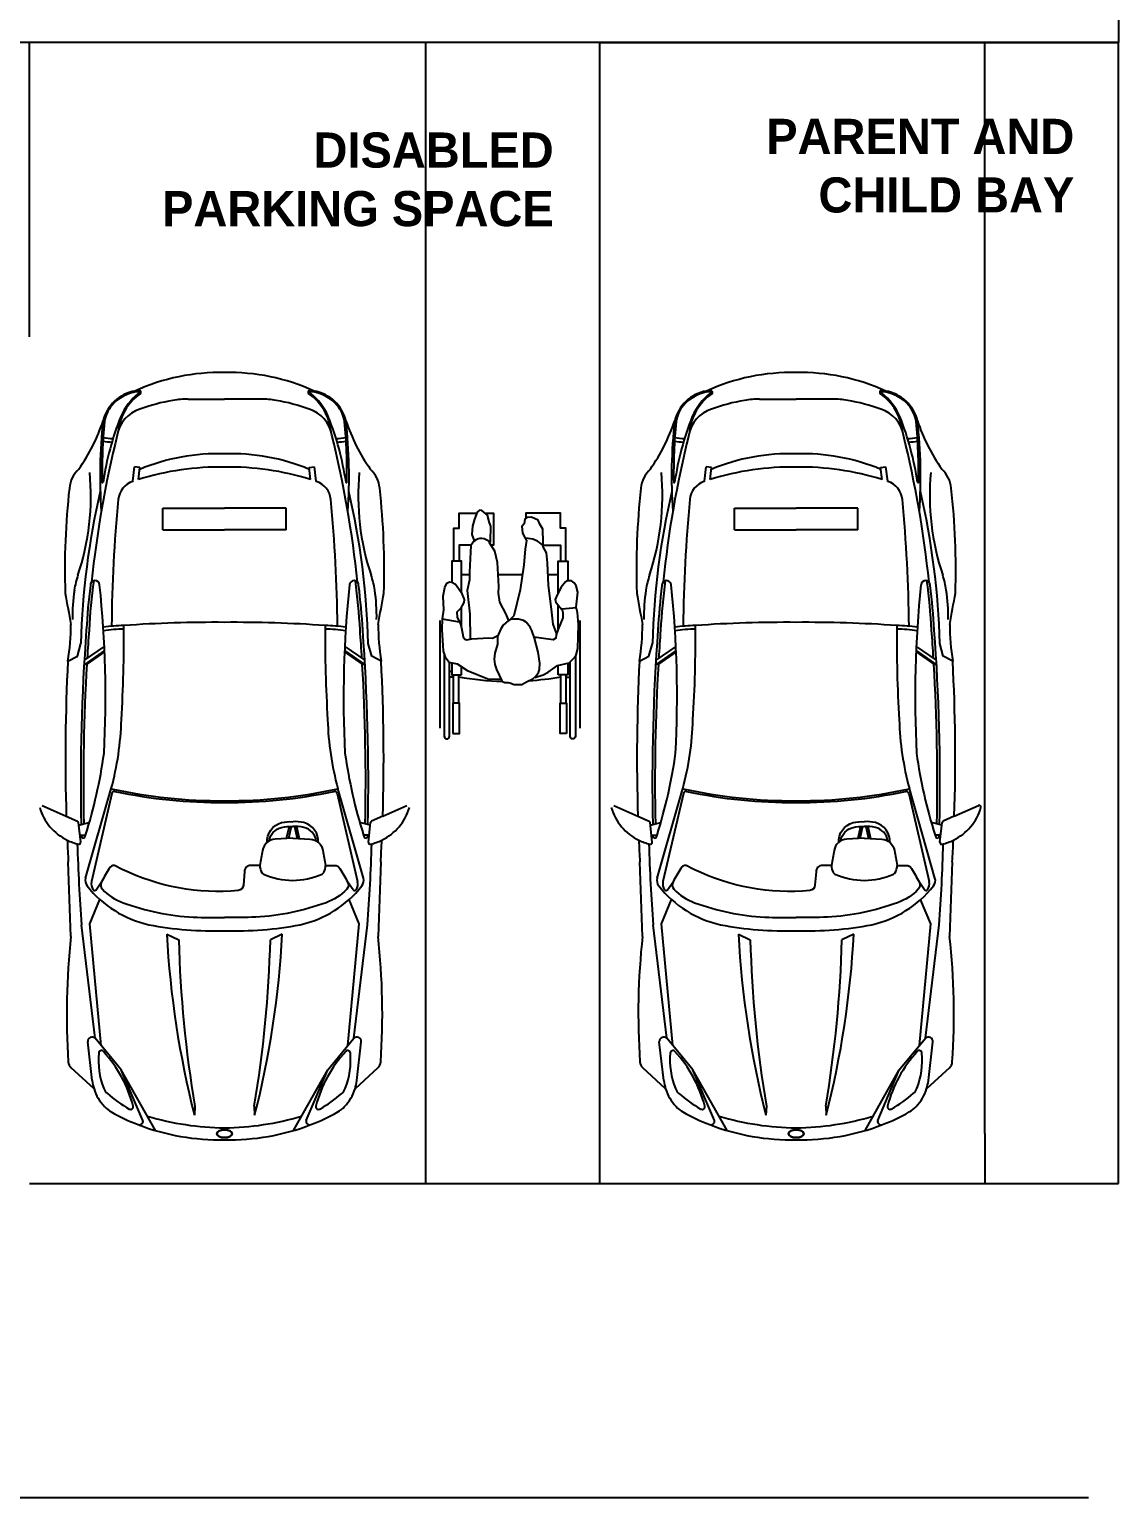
# Model space of a CAD drawing. Header units: inches. Extents: x 478327 to 492265, y -26791 to -22136.
# Drawn here: x 482056.9 to 482305, y -23183.9 to -22849.5 of the extents above; entities that cross this region are included whole.
import ezdxf

# ---------------------------------------------------------------- set-up
doc = ezdxf.new("R2010")
doc.units = ezdxf.units.IN
doc.header["$MEASUREMENT"] = 0
for name, color, linetype in [('ceco.net 217 Nissan Z350 - top', 145, 'Continuous'), ('I-WALL-FULL', 5, 'Continuous'), ('Parking', 7, 'Continuous')]:
    doc.layers.add(name, color=color, linetype=linetype)
doc.styles.get("Standard").update_dxf_attribs({"font": ''})
doc.styles.get('Standard').set_extended_font_data('MicrogrammaSSi', bold=True)

msp = doc.modelspace()

# ---------------------------------------------------------------- linework, layer by layer
at = {"color": 0}
for p, q in [((482154.816, -22967.019), (482154.816, -22967.083)), ((482177.841, -22967.019), (482177.841, -22967.083)), ((482157.172, -22973.774), (482155.306, -22973.774)), ((482169.213, -22973.774), (482163.706, -22973.774)), ((482177.351, -22973.774), (482175.026, -22973.774)), ((482181.501, -22981.283), (482178.164, -22981.598)), ((482150.407, -22984.165), (482150.407, -23008.66)), ((482154.9, -22984.562), (482150.975, -22983.856)), ((482182.25, -22984.165), (482182.25, -23008.66)), ((482153.102, -22995.8), (482152.612, -22995.8)), ((482153.494, -23002.991), (482153.494, -22996.51)), ((482154.718, -23002.991), (482154.718, -22996.51)), ((482177.939, -23002.991), (482177.939, -22996.51)), ((482179.164, -23002.991), (482179.164, -22996.51)), ((482179.556, -22995.8), (482180.046, -22995.8)), ((482153.497, -22997.025), (482152.612, -22997.025)), ((482179.161, -22997.025), (482180.046, -22997.025))]:
    msp.add_line(p, q, dxfattribs=at)
for points in [[(482153.592, -22970.654), (482153.592, -22963.1), (482154.816, -22963.1), (482154.816, -22959.671), (482158.813, -22959.671)], [(482176.968, -22987.013), (482176.212, -22984.998), (482175.807, -22981.605), (482175.114, -22976.19), (482174.925, -22971.035), (482174.66, -22968.705), (482173.967, -22967.383), (482173.967, -22966.312), (482173.841, -22963.325), (482173.148, -22962.233), (482172.82, -22961.283), (482171.246, -22960.59), (482170.209, -22960.725), (482169.734, -22961.094), (482169.609, -22962.101), (482169.105, -22962.759), (482169.231, -22964.207), (482169.546, -22964.864), (482170.112, -22965.935), (482169.86, -22967.886), (482169.546, -22971.475), (482168.727, -22977.135), (482167.279, -22983.053), (482166.46, -22983.864), (482166.145, -22984.242), (482165.516, -22982.703), (482164.043, -22979.968), (482163.729, -22977.953), (482163.84, -22976.414), (482163.564, -22970.972), (482162.934, -22968.39), (482161.738, -22966.438), (482161.927, -22966.123), (482161.979, -22962.705), (482161.738, -22961.899), (482161.234, -22960.136), (482159.975, -22959.128), (482159.448, -22959.048), (482158.877, -22959.506), (482158.28, -22961.038), (482157.869, -22962.696), (482157.68, -22964.549), (482158.184, -22965.998), (482157.492, -22967.068), (482157.177, -22973.113), (482157.163, -22974.903), (482156.596, -22977.324), (482157.226, -22982.739), (482157.317, -22988.398)], [(482160.653, -22959.671), (482162.655, -22959.671), (482162.655, -22967.019), (482162.094, -22967.019)], [(482179.066, -22970.654), (482179.066, -22963.1), (482177.841, -22963.1), (482177.841, -22959.671), (482170.003, -22959.671), (482170.003, -22960.885)], [(482157.523, -22967.019), (482154.816, -22967.019), (482154.816, -22970.654)], [(482173.967, -22967.019), (482177.841, -22967.019), (482177.841, -22970.654)], [(482155.306, -22977.841), (482155.306, -22970.654), (482153.102, -22970.654), (482153.102, -22975.394)], [(482177.351, -22977.882), (482177.351, -22970.654), (482179.556, -22970.654), (482179.556, -22975.147)], [(482164.356, -22997.5), (482163.853, -22997.563), (482161.297, -22997.492), (482156.82, -22995.666), (482154.428, -22994.092), (482152.539, -22993.71), (482151.783, -22992.742), (482151.216, -22991.105), (482150.937, -22986.213), (482151.028, -22983.801), (482151.342, -22981.724), (482151.154, -22978.638), (482151.527, -22976.642), (482152.035, -22975.679), (482152.611, -22975.364), (482153.116, -22975.395), (482153.987, -22975.868), (482155.246, -22977.694), (482155.939, -22979.394), (482155.867, -22980.07), (482155.12, -22981.409), (482154.554, -22981.912), (482154.302, -22982.227), (482154.383, -22983.396), (482155.099, -22985.011), (482155.372, -22985.816), (482155.746, -22987.894), (482156.087, -22988.413), (482156.558, -22988.524), (482157.695, -22988.335), (482161.549, -22988.083), (482162.43, -22988.209), (482163.627, -22987.579)], [(482172.001, -22997.115), (482173.967, -22996.485), (482175.079, -22995.932), (482177.22, -22994.407), (482179.822, -22993.769), (482180.998, -22992.617), (482181.42, -22991.966), (482181.816, -22990.539), (482182.007, -22985.049), (482181.753, -22982.353), (482181.438, -22981.094), (482181.816, -22977.694), (482181.448, -22976.248), (482180.998, -22975.553), (482180.349, -22975.154), (482179.357, -22975.145), (482178.983, -22975.364), (482178.038, -22976.56), (482177.22, -22978.135), (482176.669, -22979.389), (482176.779, -22979.961), (482177.723, -22981.094), (482178.227, -22981.724), (482178.443, -22982.303), (482178.388, -22983.529), (482177.333, -22986.109), (482176.905, -22987.39), (482176.779, -22988.209), (482176.212, -22988.524), (482173.442, -22988.209), (482172.379, -22988.02), (482171.875, -22988.02)], [(482155.306, -22985.622), (482155.306, -22981.075)], [(482177.351, -22986.064), (482177.351, -22980.647)], [(482169.042, -22998.689), (482170.102, -22998.124), (482171.562, -22997.411), (482172.253, -22996.863), (482172.881, -22995.955), (482173.1, -22995.286), (482173.198, -22993.903), (482172.757, -22991.357), (482171.938, -22988.146), (482171.371, -22986.443), (482170.969, -22985.639), (482170.049, -22984.494), (482169.49, -22984.124), (482168.286, -22983.864), (482166.766, -22983.857), (482166.019, -22984.179), (482164.832, -22985.225), (482164.258, -22986.023), (482163.564, -22987.831), (482163.501, -22989.531), (482162.934, -22991.609), (482162.756, -22992.987), (482162.934, -22994.155), (482163.326, -22995.32), (482164.545, -22997.878), (482164.697, -22998.059), (482165.212, -22998.257), (482165.974, -22998.255), (482166.334, -22998.311), (482167.342, -22998.752), (482169.042, -22998.689)], [(482153.102, -22993.824), (482153.102, -22996.51), (482155.306, -22996.51)], [(482155.306, -22996.51), (482155.306, -22994.67)], [(482179.556, -22993.834), (482179.556, -22996.51), (482177.351, -22996.51)], [(482177.351, -22996.51), (482177.351, -22994.375)]]:
    msp.add_lwpolyline(points, dxfattribs=at)
for points in [[(482151.387, -22991.599), (482151.387, -23010.497, 1), (482152.612, -23010.497), (482152.612, -22993.725, 1)], [(482181.27, -22992.196), (482181.27, -23010.497, -1), (482180.046, -23010.497), (482180.046, -22993.55, -1)]]:
    msp.add_lwpolyline(points, format="xyb", dxfattribs=at)
for points in [[(482153.383, -23009.85), (482154.853, -23009.85), (482154.853, -23002.991), (482153.383, -23002.991)], [(482179.274, -23009.85), (482177.804, -23009.85), (482177.804, -23002.991), (482179.274, -23002.991)]]:
    msp.add_lwpolyline(points, close=True, dxfattribs=at)
for centre, radius, start, end in [((482159.805, -22968.033), 2.546, 40.61557, 131.41731), ((482170.071, -22970.612), 5.183, 41.25632, 91.62898), ((482166.276, -22929.611), 68.384, 260.27001, 268.61812), ((482166.276, -22929.611), 68.384, 273.6699, 279.82009)]:
    msp.add_arc(centre, radius, start, end, dxfattribs=at)
at = {"layer": 'ceco.net 217 Nissan Z350 - top'}
for p, q in [((482093.072, -22933.735), (482101.383, -22933.735)), ((482109.694, -22933.735), (482101.383, -22933.735)), ((482223.21, -22933.735), (482231.52, -22933.735)), ((482239.831, -22933.735), (482231.52, -22933.735)), ((482080.527, -22952.447), (482080.918, -22949.166)), ((482082.129, -22949.31), (482080.918, -22949.166)), ((482081.804, -22952.036), (482082.129, -22949.31)), ((482120.637, -22949.31), (482121.848, -22949.166)), ((482120.962, -22952.036), (482120.637, -22949.31)), ((482122.239, -22952.447), (482121.848, -22949.166)), ((482210.664, -22952.447), (482211.055, -22949.166)), ((482212.266, -22949.31), (482211.055, -22949.166)), ((482211.941, -22952.036), (482212.266, -22949.31)), ((482250.774, -22949.31), (482251.985, -22949.166)), ((482251.099, -22952.036), (482250.774, -22949.31)), ((482252.377, -22952.447), (482251.985, -22949.166)), ((482087.358, -22963.474), (482087.358, -22958.595)), ((482087.358, -22958.595), (482101.383, -22958.595)), ((482115.408, -22958.595), (482101.383, -22958.595)), ((482115.408, -22963.474), (482115.408, -22958.595)), ((482217.496, -22963.474), (482217.496, -22958.595)), ((482217.496, -22958.595), (482231.52, -22958.595)), ((482245.545, -22958.595), (482231.52, -22958.595)), ((482245.545, -22963.474), (482245.545, -22958.595)), ((482087.358, -22963.474), (482101.383, -22963.474)), ((482115.408, -22963.474), (482101.383, -22963.474)), ((482217.496, -22963.474), (482231.52, -22963.474)), ((482245.545, -22963.474), (482231.52, -22963.474)), ((482074.05, -22991.017), (482069.4, -22994.233)), ((482074.007, -22990.058), (482069.46, -22993.203)), ((482074.062, -22991.29), (482070.018, -22994.087)), ((482128.704, -22991.29), (482132.748, -22994.087)), ((482128.716, -22991.017), (482133.366, -22994.233)), ((482128.759, -22990.058), (482133.306, -22993.203)), ((482204.188, -22991.017), (482199.537, -22994.233)), ((482204.144, -22990.058), (482199.597, -22993.203)), ((482204.199, -22991.29), (482200.156, -22994.087)), ((482258.841, -22991.29), (482262.885, -22994.087)), ((482258.853, -22991.017), (482263.503, -22994.233)), ((482258.896, -22990.058), (482263.443, -22993.203)), ((482070.018, -22994.087), (482069.4, -22994.233)), ((482132.748, -22994.087), (482133.366, -22994.233)), ((482200.156, -22994.087), (482199.537, -22994.233)), ((482262.885, -22994.087), (482263.503, -22994.233)), ((482069.758, -23042.788), (482075.59, -23022.436)), ((482133.008, -23042.788), (482127.176, -23022.436)), ((482199.895, -23042.788), (482205.727, -23022.436)), ((482263.146, -23042.788), (482257.314, -23022.436)), ((482059.849, -23026.259), (482065.358, -23028.708)), ((482075.72, -23023.523), (482071.078, -23043.604)), ((482127.046, -23023.523), (482131.688, -23043.604)), ((482137.408, -23028.708), (482142.917, -23026.259)), ((482189.987, -23026.259), (482195.495, -23028.708)), ((482205.858, -23023.523), (482201.216, -23043.604)), ((482257.183, -23023.523), (482261.825, -23043.604)), ((482267.545, -23028.708), (482273.054, -23026.259)), ((482065.358, -23028.708), (482067.914, -23029.845)), ((482137.408, -23028.708), (482134.852, -23029.845)), ((482195.495, -23028.708), (482198.052, -23029.845)), ((482267.545, -23028.708), (482264.989, -23029.845)), ((482068.627, -23034.638), (482068.153, -23030.173)), ((482068.215, -23030.757), (482070.584, -23030.17)), ((482068.457, -23033.036), (482069.716, -23033.023)), ((482116.07, -23031.054), (482115.454, -23033.829)), ((482116.532, -23031.055), (482115.922, -23033.805)), ((482117.284, -23031.055), (482117.894, -23033.805)), ((482117.746, -23031.054), (482118.362, -23033.829)), ((482134.551, -23030.757), (482132.182, -23030.17)), ((482134.309, -23033.036), (482133.05, -23033.023)), ((482134.14, -23034.638), (482134.613, -23030.173)), ((482198.764, -23034.638), (482198.291, -23030.173)), ((482198.353, -23030.757), (482200.722, -23030.17)), ((482198.594, -23033.036), (482199.854, -23033.023)), ((482246.207, -23031.054), (482245.591, -23033.829)), ((482246.67, -23031.055), (482246.059, -23033.805)), ((482247.421, -23031.055), (482248.031, -23033.805)), ((482247.883, -23031.054), (482248.499, -23033.829)), ((482264.688, -23030.757), (482262.319, -23030.17)), ((482264.447, -23033.036), (482263.187, -23033.023)), ((482264.277, -23034.638), (482264.75, -23030.173)), ((482066.42, -23056.103), (482065.813, -23039.142)), ((482065.813, -23039.142), (482065.813, -23039.142)), ((482136.953, -23039.142), (482136.347, -23056.103)), ((482136.953, -23039.142), (482136.953, -23039.142)), ((482196.557, -23056.103), (482195.951, -23039.142)), ((482195.951, -23039.142), (482195.951, -23039.142)), ((482267.09, -23039.142), (482266.484, -23056.103)), ((482267.09, -23039.142), (482267.09, -23039.142)), ((482072.127, -23045.469), (482073.361, -23043.698)), ((482130.639, -23045.469), (482129.405, -23043.698)), ((482202.265, -23045.469), (482203.498, -23043.698)), ((482260.776, -23045.469), (482259.542, -23043.698)), ((482070.724, -23053.234), (482073.025, -23047.701)), ((482132.042, -23053.234), (482129.742, -23047.701)), ((482200.861, -23053.234), (482203.162, -23047.701)), ((482262.18, -23053.234), (482259.879, -23047.701)), ((482071.949, -23079.28), (482068.84, -23053.429)), ((482073.316, -23080.93), (482070.724, -23053.234)), ((482129.45, -23080.93), (482132.042, -23053.234)), ((482130.817, -23079.28), (482133.926, -23053.429)), ((482202.086, -23079.28), (482198.978, -23053.429)), ((482203.453, -23080.93), (482200.861, -23053.234)), ((482259.587, -23080.93), (482262.18, -23053.234)), ((482260.955, -23079.28), (482264.063, -23053.429)), ((482088.237, -23055.586), (482090.953, -23056.844)), ((482114.529, -23055.586), (482111.813, -23056.844)), ((482218.374, -23055.586), (482221.091, -23056.844)), ((482244.666, -23055.586), (482241.95, -23056.844)), ((482071.269, -23088.935), (482070.239, -23080.108)), ((482077.878, -23086.438), (482071.949, -23079.28)), ((482124.888, -23086.438), (482130.817, -23079.28)), ((482131.497, -23088.935), (482132.527, -23080.108)), ((482201.406, -23088.935), (482200.376, -23080.108)), ((482208.015, -23086.438), (482202.086, -23079.28)), ((482255.026, -23086.438), (482260.955, -23079.28)), ((482261.635, -23088.935), (482262.664, -23080.108)), ((482071.673, -23090.805), (482066.465, -23085.987)), ((482082.799, -23098.004), (482077.878, -23086.438)), ((482085.691, -23100.298), (482077.878, -23086.438)), ((482117.075, -23100.298), (482124.888, -23086.438)), ((482119.967, -23098.004), (482124.888, -23086.438)), ((482136.301, -23085.987), (482131.093, -23090.805)), ((482201.81, -23090.805), (482196.602, -23085.987)), ((482212.937, -23098.004), (482208.015, -23086.438)), ((482215.828, -23100.298), (482208.015, -23086.438)), ((482247.212, -23100.298), (482255.026, -23086.438)), ((482250.104, -23098.004), (482255.026, -23086.438)), ((482266.439, -23085.987), (482261.231, -23090.805)), ((482094.633, -23094.746), (482094.523, -23096.828)), ((482108.133, -23094.746), (482108.243, -23096.828)), ((482224.77, -23094.746), (482224.66, -23096.828)), ((482238.271, -23094.746), (482238.381, -23096.828))]:
    msp.add_line(p, q, dxfattribs=at)
for points in [[(482081.908, -22931.777, 0.0255911), (482080.988, -22931.89, 0.0199475)], [(482212.045, -22931.777, 0.0255911), (482211.125, -22931.89, 0.0199475)], [(482111.093, -23034.771, -0.3580107), (482114.378, -23030.184, -0.0871424), (482116.908, -23029.961)], [(482122.723, -23034.771, 0.3580107), (482119.438, -23030.184, 0.0871424), (482116.908, -23029.961)], [(482241.23, -23034.771, -0.3580107), (482244.515, -23030.184, -0.0871424), (482247.045, -23029.961)], [(482252.861, -23034.771, 0.3580107), (482249.575, -23030.184, 0.0871424), (482247.045, -23029.961)], [(482111.558, -23034.354, -0.3165607), (482114.378, -23031.301, -0.0871424), (482116.908, -23031.078)], [(482122.258, -23034.354, 0.3165607), (482119.438, -23031.301, 0.0871424), (482116.908, -23031.078)], [(482241.695, -23034.354, -0.3165607), (482244.515, -23031.301, -0.0871424), (482247.045, -23031.078)], [(482252.396, -23034.354, 0.3165607), (482249.575, -23031.301, 0.0871424), (482247.045, -23031.078)], [(482116.908, -23033.754), (482120.903, -23033.959, -0.3525811), (482123.771, -23036.522, 0.0080468), (482124.386, -23039.905), (482126.434, -23039.905, -0.2705207), (482127.664, -23040.622, 0.0006141), (482129.405, -23043.698, -0.3317973), (482129.2, -23045.338, -0.1142697), (482124.488, -23048.413, -0.0742459), (482108.508, -23051.694, -0.0216863), (482101.383, -23051.771, -0.0216863)], [(482116.908, -23033.754), (482112.913, -23033.959, 0.3525811), (482110.045, -23036.522, -0.0080468), (482109.43, -23039.905), (482107.381, -23039.905)], [(482247.045, -23033.754), (482251.04, -23033.959, -0.3525811), (482253.908, -23036.522, 0.0080468), (482254.523, -23039.905), (482256.572, -23039.905, -0.2705207), (482257.801, -23040.622, 0.0006141), (482259.542, -23043.698, -0.3317973), (482259.337, -23045.338, -0.1142697), (482254.625, -23048.413, -0.0742459), (482238.646, -23051.694, -0.0216863), (482231.52, -23051.771, -0.0216863)], [(482247.045, -23033.754), (482243.05, -23033.959, 0.3525811), (482240.182, -23036.522, -0.0080468), (482239.568, -23039.905), (482237.519, -23039.905)], [(482078.106, -23040.85), (482076.332, -23039.905, 0.2705207), (482075.103, -23040.622, -0.0006141), (482073.361, -23043.698, 0.3317973), (482073.566, -23045.338, 0.1142697), (482078.278, -23048.413, 0.0742459), (482094.258, -23051.694, 0.0216863), (482101.383, -23051.771)], [(482107.381, -23039.905, 0.4601813), (482105.964, -23041.389), (482105.686, -23044.447, -0.3618826), (482104.505, -23045.629, -0.136022), (482078.106, -23040.85, -0.0155747)], [(482208.244, -23040.85), (482206.469, -23039.905, 0.2705207), (482205.24, -23040.622, -0.0006141), (482203.498, -23043.698, 0.3317973), (482203.703, -23045.338, 0.1142697), (482208.415, -23048.413, 0.0742459), (482224.395, -23051.694, 0.0216863), (482231.52, -23051.771)], [(482237.519, -23039.905, 0.4601813), (482236.101, -23041.389), (482235.823, -23044.447, -0.3618826), (482234.643, -23045.629, -0.136022), (482208.244, -23040.85, -0.0155747)], [(482131.093, -23090.805, 0.0465277), (482131.497, -23088.935)], [(482261.231, -23090.805, 0.0465277), (482261.635, -23088.935)]]:
    msp.add_lwpolyline(points, format="xyb", dxfattribs=at)
for points in [[(482065.715, -22993.391), (482067.871, -22992.251), (482068.679, -22989.356)], [(482137.051, -22993.391), (482134.895, -22992.251), (482134.087, -22989.356)], [(482195.853, -22993.391), (482198.008, -22992.251), (482198.816, -22989.356)], [(482267.188, -22993.391), (482265.033, -22992.251), (482264.224, -22989.356)]]:
    msp.add_lwpolyline(points, dxfattribs=at)
for centre, radius, start, end in [((482100.361, -22974.413), 46.729, 88.74657, 114.49334), ((482102.405, -22974.413), 46.729, 65.50666, 91.25343), ((482230.498, -22974.413), 46.729, 88.74657, 114.49334), ((482232.543, -22974.413), 46.729, 65.50666, 91.25343), ((482082.546, -22940.817), 9.063, 99.90408, 166.37523), ((482082.676, -22941.206), 9.205, 95.90513, 139.58779), ((482089.262, -22942.443), 12.201, 125.52571, 173.82302), ((482089.979, -22942.994), 13.329, 127.45529, 156.50796), ((482081.75, -22932.252), 0.203, 307.45529, 95.90513), ((482081.936, -22932.183), 0.407, 305.52571, 94.04032), ((482120.83, -22932.183), 0.407, 85.95968, 234.47429), ((482113.504, -22942.443), 12.201, 6.17698, 54.47429), ((482121.017, -22932.252), 0.203, 84.09487, 232.54471), ((482120.22, -22940.817), 9.063, 80.09592, 85.95968), ((482112.787, -22942.994), 13.329, 23.49204, 52.54471), ((482120.09, -22941.206), 9.205, 40.41221, 84.09487), ((482120.22, -22940.817), 9.063, 13.62477, 80.09592), ((482212.684, -22940.817), 9.063, 99.90408, 166.37523), ((482212.813, -22941.206), 9.205, 95.90513, 139.58779), ((482219.399, -22942.443), 12.201, 125.52571, 173.82302), ((482220.116, -22942.994), 13.329, 127.45529, 156.50796), ((482211.887, -22932.252), 0.203, 307.45529, 95.90513), ((482212.074, -22932.183), 0.407, 305.52571, 94.04032), ((482250.967, -22932.183), 0.407, 85.95968, 234.47429), ((482243.641, -22942.443), 12.201, 6.17698, 54.47429), ((482251.154, -22932.252), 0.203, 84.09487, 232.54471), ((482250.357, -22940.817), 9.063, 80.09592, 85.95968), ((482242.924, -22942.994), 13.329, 23.49204, 52.54471), ((482250.228, -22941.206), 9.205, 40.41221, 84.09487), ((482250.357, -22940.817), 9.063, 13.62477, 80.09592), ((482082.009, -22940.261), 8.09, 141.62253, 169.97342), ((482084.352, -22943.179), 7.505, 107.48459, 170.52226), ((482097.105, -22977.534), 44.142, 99.74992, 109.87602), ((482093.072, -22954.063), 20.328, 90, 99.74992), ((482109.694, -22954.063), 20.328, 80.25008, 90), ((482105.661, -22977.534), 44.142, 70.12398, 80.25008), ((482118.414, -22943.179), 7.505, 9.47774, 72.51541), ((482120.757, -22940.261), 8.09, 10.02658, 38.37747), ((482212.147, -22940.261), 8.09, 141.62253, 169.97342), ((482214.49, -22943.179), 7.505, 107.48459, 170.52226), ((482227.243, -22977.534), 44.142, 99.74992, 109.87602), ((482223.21, -22954.063), 20.328, 90, 99.74992), ((482239.831, -22954.063), 20.328, 80.25008, 90), ((482235.798, -22977.534), 44.142, 70.12398, 80.25008), ((482248.551, -22943.179), 7.505, 9.47774, 72.51541), ((482250.894, -22940.261), 8.09, 10.02658, 38.37747), ((482034.052, -22925.558), 41.8, 324.77551, 341.70131), ((482184.497, -22951.239), 111.468, 173.53232, 184.12669), ((482200.108, -22950.561), 126.607, 174.69404, 180.9527), ((482142.411, -22963.118), 69.48, 158.52475, 171.35925), ((482060.355, -22963.118), 69.48, 8.64075, 21.47525), ((482002.658, -22950.561), 126.607, 359.0473, 5.30596), ((482018.269, -22951.239), 111.468, 355.87331, 6.46768), ((482168.714, -22925.558), 41.8, 198.29868, 215.22449), ((482164.19, -22925.558), 41.8, 324.77551, 341.70131), ((482314.634, -22951.239), 111.468, 173.53232, 184.12669), ((482330.245, -22950.561), 126.607, 174.69404, 180.9527), ((482272.549, -22963.118), 69.48, 158.52475, 171.35925), ((482190.492, -22963.118), 69.48, 8.64075, 21.47525), ((482132.796, -22950.561), 126.607, 359.0473, 5.30596), ((482148.406, -22951.239), 111.468, 355.87331, 6.46768), ((482298.851, -22925.558), 41.8, 198.29868, 215.22449), ((482308.827, -22999.609), 238.94, 166.03428, 174.18952), ((482076.833, -22925.807), 16.943, 259.54855, 267.14963), ((481893.939, -22999.609), 238.94, 5.81048, 13.96572), ((482125.933, -22925.807), 16.943, 272.85037, 280.45145), ((482438.964, -22999.609), 238.94, 166.03428, 174.18952), ((482206.97, -22925.807), 16.943, 259.54855, 267.14963), ((482024.077, -22999.609), 238.94, 5.81048, 13.96572), ((482256.071, -22925.807), 16.943, 272.85037, 280.45145), ((482076.833, -22925.807), 17.756, 259.86931, 266.50272), ((482099.994, -22993.04), 46.871, 88.30193, 112.47118), ((482102.772, -22993.04), 46.871, 67.52882, 91.69807), ((482125.933, -22925.807), 17.756, 273.49728, 280.13069), ((482206.97, -22925.807), 17.756, 259.86931, 266.50272), ((482230.131, -22993.04), 46.871, 88.30193, 112.47118), ((482232.909, -22993.04), 46.871, 67.52882, 91.69807), ((482256.071, -22925.807), 17.756, 273.49728, 280.13069), ((482072.949, -22954.71), 6.928, 133.2966, 174.49553), ((482100.53, -23012.45), 63.249, 89.22683, 107.22106), ((482102.237, -23012.45), 63.249, 72.77894, 90.77317), ((482129.817, -22954.71), 6.928, 5.50447, 46.7034), ((482203.087, -22954.71), 6.928, 133.2966, 174.49553), ((482230.667, -23012.45), 63.249, 89.22683, 107.22106), ((482232.374, -23012.45), 63.249, 72.77894, 90.77317), ((482259.954, -22954.71), 6.928, 5.50447, 46.7034), ((482014.011, -22955.751), 56.939, 341.49303, 5.37043), ((482073.619, -22952.664), 0.102, 180.9527, 351.35925), ((482082.032, -22957.088), 4.879, 108.4757, 174.53546), ((482100.53, -23012.45), 63.249, 108.43649, 108.4757), ((482102.237, -23012.45), 63.249, 71.5243, 71.56351), ((482120.734, -22957.088), 4.879, 5.46454, 71.5243), ((482129.147, -22952.664), 0.102, 188.64075, 359.0473), ((482188.755, -22955.751), 56.939, 174.62957, 198.50697), ((482144.148, -22955.751), 56.939, 341.49303, 5.37043), ((482203.757, -22952.664), 0.102, 180.9527, 351.35925), ((482212.169, -22957.088), 4.879, 108.4757, 174.53546), ((482230.667, -23012.45), 63.249, 108.43649, 108.4757), ((482232.374, -23012.45), 63.249, 71.5243, 71.56351), ((482250.872, -22957.088), 4.879, 5.46454, 71.5243), ((482259.284, -22952.664), 0.102, 188.64075, 359.0473), ((482318.893, -22955.751), 56.939, 174.62957, 198.50697), ((482230.515, -22972.499), 165.494, 173.59772, 181.87245), ((482239.676, -22993.566), 171.049, 166.89038, 178.58947), ((481963.09, -22993.566), 171.049, 1.41053, 13.10962), ((481972.251, -22972.499), 165.494, 358.12755, 6.40229), ((482360.653, -22972.499), 165.494, 173.59772, 181.87245), ((482369.814, -22993.566), 171.049, 166.89038, 178.58947), ((482093.227, -22993.566), 171.049, 1.41053, 13.10962), ((482102.388, -22972.499), 165.494, 358.12755, 6.40229), ((482411.233, -22988.581), 335.583, 174.53546, 179.46579), ((481791.533, -22988.581), 335.583, 0.53421, 5.46454), ((482541.371, -22988.581), 335.583, 174.53546, 179.46579), ((481921.67, -22988.581), 335.583, 0.53421, 5.46454), ((482087.282, -22980.277), 20.328, 161.49303, 171.36583), ((482216.357, -22994.593), 146.672, 172.79757, 176.78002), ((482216.967, -22994.593), 146.672, 172.3693, 176.78002), ((482071.895, -22976.125), 1.052, 4.28067, 184.28067), ((481826.72, -23001.716), 247.562, 357.06726, 5.95157), ((482376.046, -23001.716), 247.562, 174.04843, 182.93274), ((482130.871, -22976.125), 1.052, 355.71933, 175.71933), ((481985.799, -22994.593), 146.672, 3.21998, 7.6307), ((481986.409, -22994.593), 146.672, 3.21998, 7.20243), ((482115.484, -22980.277), 20.328, 8.63417, 18.50697), ((482217.419, -22980.277), 20.328, 161.49303, 171.36583), ((482346.495, -22994.593), 146.672, 172.79757, 176.78002), ((482347.104, -22994.593), 146.672, 172.3693, 176.78002), ((482202.032, -22976.125), 1.052, 4.28067, 184.28067), ((481956.857, -23001.716), 247.562, 357.06726, 5.95157), ((482506.183, -23001.716), 247.562, 174.04843, 182.93274), ((482261.009, -22976.125), 1.052, 355.71933, 175.71933), ((482115.936, -22994.593), 146.672, 3.21998, 7.6307), ((482116.546, -22994.593), 146.672, 3.21998, 7.20243), ((482245.622, -22980.277), 20.328, 8.63417, 18.50697), ((484090.035, -22615.796), 2057.048, 190.138847, 190.340488), ((482106.089, -22983.133), 39.35, 171.36583, 181.1753), ((482096.678, -22983.133), 39.35, 358.8247, 8.63417), ((480113.379, -22615.913), 2056.389, 349.659473, 349.861179), ((484220.173, -22615.796), 2057.048, 190.138847, 190.340488), ((482236.226, -22983.133), 39.35, 171.36583, 181.1753), ((482226.815, -22983.133), 39.35, 358.8247, 8.63417), ((480243.517, -22615.913), 2056.389, 349.659473, 349.861179), ((482015.862, -22985.119), 50.535, 350.57801, 0.09936), ((482539.216, -23021.085), 470.583, 175.76751, 181.16211), ((482539.826, -23021.085), 470.583, 175.76751, 176.54955), ((482078.852, -23017.412), 32.119, 90.67258, 99.1168), ((482078.852, -23017.412), 31.306, 90.68021, 99.26016), ((481767.662, -22987.757), 310.823, 356.50074, 0.45368), ((482098.964, -23271.169), 286.607, 89.5164, 94.09945), ((482103.802, -23271.169), 286.607, 85.90055, 90.4836), ((482435.104, -22987.757), 310.823, 179.54632, 183.49926), ((482123.914, -23017.412), 31.306, 80.73984, 89.31979), ((482123.914, -23017.412), 32.119, 80.8832, 89.32742), ((481662.94, -23021.085), 470.583, 3.45045, 4.23249), ((481663.55, -23021.085), 470.583, 358.83789, 4.23249), ((482186.904, -22985.119), 50.535, 179.90064, 189.42199), ((482146, -22985.119), 50.535, 350.57801, 0.09936), ((482669.354, -23021.085), 470.583, 175.76751, 181.16211), ((482669.964, -23021.085), 470.583, 175.76751, 176.54955), ((482208.989, -23017.412), 32.119, 90.67258, 99.1168), ((482208.989, -23017.412), 31.306, 90.68021, 99.26016), ((481897.799, -22987.757), 310.823, 356.50074, 0.45368), ((482229.101, -23271.169), 286.607, 89.5164, 94.09945), ((482233.939, -23271.169), 286.607, 85.90055, 90.4836), ((482565.242, -22987.757), 310.823, 179.54632, 183.49926), ((482254.051, -23017.412), 31.306, 80.73984, 89.31979), ((482254.051, -23017.412), 32.119, 80.8832, 89.32742), ((481793.077, -23021.085), 470.583, 3.45045, 4.23249), ((481793.687, -23021.085), 470.583, 358.83789, 4.23249), ((482317.041, -22985.119), 50.535, 179.90064, 189.42199), ((482491.145, -23015.355), 425.996, 177.04463, 181.79629), ((482539.826, -23021.085), 470.583, 176.711, 181.14379), ((481662.94, -23021.085), 470.583, 358.85621, 3.289), ((481711.621, -23015.355), 425.996, 358.20371, 2.95537), ((482621.282, -23015.355), 425.996, 177.04463, 181.79629), ((482669.964, -23021.085), 470.583, 176.711, 181.14379), ((481793.077, -23021.085), 470.583, 358.85621, 3.289), ((481841.759, -23015.355), 425.996, 358.20371, 2.95537), ((482010.192, -23004.771), 67.742, 344.88399, 358.3444), ((482192.574, -23004.771), 67.742, 181.6556, 195.11601), ((482140.329, -23004.771), 67.742, 344.88399, 358.3444), ((482322.712, -23004.771), 67.742, 181.6556, 195.11601), ((481962.228, -22998.765), 112.816, 342.32212, 352.04324), ((482240.538, -22998.765), 112.816, 187.95676, 197.67788), ((482092.365, -22998.765), 112.816, 342.32212, 352.04324), ((482370.676, -22998.765), 112.816, 187.95676, 197.67788), ((482100.409, -22910.297), 114.887, 257.51922, 270.48596), ((482076.314, -23023.66), 0.61, 77.95893, 166.98413), ((482100.409, -22910.704), 114.887, 257.95893, 270.48596), ((482102.357, -22910.297), 114.887, 269.51404, 282.48078), ((482102.357, -22910.704), 114.887, 269.51404, 282.04107), ((482126.452, -23023.66), 0.61, 13.01587, 102.04107), ((482230.546, -22910.297), 114.887, 257.51922, 270.48596), ((482206.452, -23023.66), 0.61, 77.95893, 166.98413), ((482230.546, -22910.704), 114.887, 257.95893, 270.48596), ((482232.495, -22910.297), 114.887, 269.51404, 282.48078), ((482232.495, -22910.704), 114.887, 269.51404, 282.04107), ((482256.589, -23023.66), 0.61, 13.01587, 102.04107), ((482070.794, -23023.4), 11.976, 196.21125, 244.11173), ((482131.972, -23023.4), 11.976, 295.88827, 343.78875), ((482200.931, -23023.4), 11.976, 196.21125, 244.11173), ((482262.11, -23023.4), 11.976, 295.88827, 343.78875), ((482273.219, -23026.63), 0.407, 343.78875, 113.97187), ((482067.749, -23030.216), 0.407, 6.05154, 66.02813), ((482135.017, -23030.216), 0.407, 113.97187, 173.94846), ((482197.886, -23030.216), 0.407, 6.05154, 66.02813), ((482265.154, -23030.216), 0.407, 113.97187, 173.94846), ((482539.216, -23021.085), 470.583, 181.45481, 181.48929), ((482069.199, -23033.305), 0.407, 181.48929, 342.1051), ((481962.228, -22998.765), 112.816, 342.1051, 342.32212), ((482240.538, -22998.765), 112.816, 197.67788, 197.8949), ((482133.567, -23033.305), 0.407, 197.8949, 358.51071), ((481663.55, -23021.085), 470.583, 358.51071, 358.54519), ((482669.354, -23021.085), 470.583, 181.45481, 181.48929), ((482199.336, -23033.305), 0.407, 181.48929, 342.1051), ((482092.365, -22998.765), 112.816, 342.1051, 342.32212), ((482370.676, -22998.765), 112.816, 197.67788, 197.8949), ((482263.705, -23033.305), 0.407, 197.8949, 358.51071), ((481793.687, -23021.085), 470.583, 358.51071, 358.54519), ((482070.794, -23023.4), 11.976, 244.11173, 257.15855), ((482491.145, -23015.355), 425.996, 182.53203, 183.20101), ((482431.593, -23024.993), 363.865, 181.57792, 184.48213), ((482068.222, -23034.68), 0.407, 257.15855, 6.05154), ((481771.173, -23024.993), 363.865, 355.51787, 358.42208), ((482134.544, -23034.68), 0.407, 173.94846, 282.84145), ((482131.972, -23023.4), 11.976, 282.84145, 295.88827), ((481711.621, -23015.355), 425.996, 356.79899, 357.46797), ((482200.931, -23023.4), 11.976, 244.11173, 257.15855), ((482621.282, -23015.355), 425.996, 182.53203, 183.20101), ((482561.73, -23024.993), 363.865, 181.57792, 184.48213), ((482198.36, -23034.68), 0.407, 257.15855, 6.05154), ((481901.311, -23024.993), 363.865, 355.51787, 358.42208), ((482264.681, -23034.68), 0.407, 173.94846, 282.84145), ((482262.11, -23023.4), 11.976, 282.84145, 295.88827), ((481841.759, -23015.355), 425.996, 356.79899, 357.46797), ((482112.907, -23039.905), 3.476, 180, 208.53393), ((482120.909, -23039.905), 3.476, 331.46607, 0), ((482243.044, -23039.905), 3.476, 180, 208.53393), ((482251.047, -23039.905), 3.476, 331.46607, 0), ((482071.712, -23043.348), 2.033, 164.01006, 218.34326), ((482110.567, -23041.177), 0.813, 208.53393, 246.16199), ((482116.908, -23026.826), 16.503, 246.16199, 293.83801), ((482123.249, -23041.177), 0.813, 293.83801, 331.46607), ((482131.054, -23043.348), 2.033, 321.65674, 15.98994), ((482201.849, -23043.348), 2.033, 164.01006, 218.34326), ((482240.704, -23041.177), 0.813, 208.53393, 246.16199), ((482247.045, -23026.826), 16.503, 246.16199, 293.83801), ((482253.386, -23041.177), 0.813, 293.83801, 331.46607), ((482261.192, -23043.348), 2.033, 321.65674, 15.98994), ((482089.624, -23029.18), 24.87, 218.34326, 257.24575), ((482073.308, -23044.119), 2.288, 166.98413, 216.42865), ((482071.794, -23045.236), 0.407, 216.42865, 325.13906), ((482113.143, -23029.18), 24.87, 282.75425, 321.65674), ((482130.972, -23045.236), 0.407, 214.86094, 323.57135), ((482129.458, -23044.119), 2.288, 323.57135, 13.01587), ((482219.761, -23029.18), 24.87, 218.34326, 257.24575), ((482203.445, -23044.119), 2.288, 166.98413, 216.42865), ((482201.931, -23045.236), 0.407, 216.42865, 325.13906), ((482243.28, -23029.18), 24.87, 282.75425, 321.65674), ((482261.11, -23045.236), 0.407, 214.86094, 323.57135), ((482259.596, -23044.119), 2.288, 323.57135, 13.01587), ((482099.069, -22974.085), 80.746, 259.34001, 271.64196), ((482103.697, -22974.085), 80.746, 268.35804, 280.65999), ((482229.207, -22974.085), 80.746, 259.34001, 271.64196), ((482233.834, -22974.085), 80.746, 268.35804, 280.65999), ((482227.628, -23073.779), 162.175, 173.74291, 183.83692), ((482303.331, -23043.904), 215.411, 183.1086, 194.22245), ((482359.615, -23049.893), 268.751, 181.48207, 189.6074), ((481843.151, -23049.893), 268.751, 350.3926, 358.51793), ((481899.435, -23043.904), 215.411, 345.77755, 356.8914), ((481975.138, -23073.779), 162.175, 356.16308, 6.25709), ((482357.765, -23073.779), 162.175, 173.74291, 183.83692), ((482433.469, -23043.904), 215.411, 183.1086, 194.22245), ((482489.752, -23049.893), 268.751, 181.48207, 189.6074), ((481973.289, -23049.893), 268.751, 350.3926, 358.51793), ((482029.572, -23043.904), 215.411, 345.77755, 356.8914), ((482105.275, -23073.779), 162.175, 356.16308, 6.25709), ((482071.251, -23080.019), 1.016, 46.67469, 185.00645), ((482131.515, -23080.019), 1.016, 354.99355, 133.32531), ((482201.389, -23080.019), 1.016, 46.67469, 185.00645), ((482261.652, -23080.019), 1.016, 354.99355, 133.32531), ((482090.414, -23084.203), 17.751, 174.95091, 201.42073), ((482073.34, -23082.695), 0.61, 42.53067, 174.95091), ((482051.97, -23102.297), 29.608, 14.85236, 42.53067), ((482150.796, -23102.297), 29.608, 137.46933, 165.14764), ((482112.352, -23084.203), 17.751, 338.57927, 5.04909), ((482129.427, -23082.695), 0.61, 5.04909, 137.46933), ((482220.551, -23084.203), 17.751, 174.95091, 201.42073), ((482203.477, -23082.695), 0.61, 42.53067, 174.95091), ((482182.108, -23102.297), 29.608, 14.85236, 42.53067), ((482280.933, -23102.297), 29.608, 137.46933, 165.14764), ((482242.49, -23084.203), 17.751, 338.57927, 5.04909), ((482259.564, -23082.695), 0.61, 5.04909, 137.46933), ((482067.845, -23084.495), 2.033, 183.83692, 227.22915), ((482134.921, -23084.495), 2.033, 312.77085, 356.16308), ((482197.982, -23084.495), 2.033, 183.83692, 227.22915), ((482265.058, -23084.495), 2.033, 312.77085, 356.16308), ((482081.497, -23087.703), 10.303, 186.86947, 197.52515), ((482211.635, -23087.703), 10.303, 186.86947, 197.52515), ((482081.497, -23087.703), 10.303, 197.52515, 223.65422), ((482076.728, -23089.573), 3.049, 201.42073, 228.34894), ((482093.222, -23071.028), 27.868, 228.34894, 240.98184), ((482109.544, -23071.028), 27.868, 299.01816, 311.65106), ((482126.038, -23089.573), 3.049, 311.65106, 338.57927), ((482121.269, -23087.703), 10.303, 316.34578, 342.47485), ((482211.635, -23087.703), 10.303, 197.52515, 223.65422), ((482206.865, -23089.573), 3.049, 201.42073, 228.34894), ((482223.359, -23071.028), 27.868, 228.34894, 240.98184), ((482239.681, -23071.028), 27.868, 299.01816, 311.65106), ((482256.176, -23089.573), 3.049, 311.65106, 338.57927), ((482251.406, -23087.703), 10.303, 316.34578, 342.47485), ((482079.338, -23089.763), 7.318, 223.65422, 239.36825), ((482094.298, -23064.498), 36.68, 239.36825, 249.94029), ((482080, -23094.864), 0.61, 240.98184, 14.85236), ((482108.468, -23064.498), 36.68, 290.05971, 300.63175), ((482122.766, -23094.864), 0.61, 165.14764, 299.01816), ((482123.428, -23089.763), 7.318, 300.63175, 316.34578), ((482209.475, -23089.763), 7.318, 223.65422, 239.36825), ((482224.436, -23064.498), 36.68, 239.36825, 249.94029), ((482210.137, -23094.864), 0.61, 240.98184, 14.85236), ((482238.605, -23064.498), 36.68, 290.05971, 300.63175), ((482252.904, -23094.864), 0.61, 165.14764, 299.01816), ((482253.566, -23089.763), 7.318, 300.63175, 316.34578), ((482082.009, -23098.194), 0.813, 248.99141, 13.5083), ((482100.374, -23050.373), 52.04, 248.99141, 271.11134), ((482102.012, -23036.267), 63.405, 253.34473, 269.43196), ((482100.754, -23036.267), 63.405, 270.56804, 286.65527), ((482102.392, -23050.373), 52.04, 268.88866, 291.00859), ((482120.757, -23098.194), 0.813, 166.4917, 291.00859), ((482212.146, -23098.194), 0.813, 248.99141, 13.5083), ((482230.511, -23050.373), 52.04, 248.99141, 271.11134), ((482232.149, -23036.267), 63.405, 253.34473, 269.43196), ((482230.892, -23036.267), 63.405, 270.56804, 286.65527), ((482232.53, -23050.373), 52.04, 268.88866, 291.00859), ((482250.895, -23098.194), 0.813, 166.4917, 291.00859)]:
    msp.add_arc(centre, radius, start, end, dxfattribs=at)
for centre in [(482101.383, -23101.011), (482231.52, -23101.011)]:
    msp.add_ellipse(centre, major_axis=(1.738, 0), ratio=0.5214678, dxfattribs=at)
at = {"layer": 'ceco.net 217 Nissan Z350 - top', "extrusion": (0, 0, -1)}
for centre in [(482101.383, -23101.011), (482231.52, -23101.011)]:
    msp.add_ellipse(centre, major_axis=(-1.738, 0), ratio=0.5214678, dxfattribs=at)
at = {"layer": 'I-WALL-FULL'}
msp.add_line((481953.876, -23183.889, 6.93), (482298.126, -23183.889, 6.93), dxfattribs=at)
at = {"layer": 'Parking'}
for p, q in [((482304.957, -22655.688), (482304.957, -22852.538)), ((482304.957, -22852.538), (479502.037, -22852.538)), ((482056.947, -22919.538), (482056.947, -22852.538)), ((482186.847, -22852.538), (482056.947, -22852.538)), ((482056.947, -22919.538), (482056.947, -22852.538)), ((482186.847, -22852.538), (482056.947, -22852.538)), ((482147.226, -23112.338), (482147.226, -22852.538)), ((482186.847, -23112.338), (482186.847, -22852.538)), ((482186.847, -22852.538), (482304.957, -22852.538)), ((482186.847, -23112.338), (482186.847, -22852.538)), ((482186.847, -22852.538), (482304.957, -22852.538)), ((482274.464, -23100.932), (482274.464, -22852.538)), ((482304.957, -23112.338), (482304.957, -22852.538)), ((482304.957, -23112.338), (482304.957, -22852.538)), ((482274.464, -23100.932), (482274.464, -23112.338)), ((482056.947, -23112.338), (482186.847, -23112.338)), ((482056.947, -23112.338), (482186.847, -23112.338)), ((482186.847, -23112.338), (482304.957, -23112.338)), ((482186.847, -23112.338), (482304.957, -23112.338))]:
    msp.add_line(p, q, dxfattribs=at)

# ---------------------------------------------------------------- texts
at = {"layer": 'Parking', "char_height": 8, "attachment_point": 3}
for s, insert in [('{\\fBahnschrift Light|b1|i0|c0|p34;DISABLED PARKING SPACE}', (482176.326, -22873.019)), ('{\\fBahnschrift Light|b1|i0|c0|p34;PARENT AND CHILD BAY}', (482294.859, -22869.904))]:
    msp.add_mtext_dynamic_manual_height_columns(s, width=100.37356, gutter_width=1, heights=[0], dxfattribs=dict(at, insert=insert))

doc.saveas('drawing.dxf')
